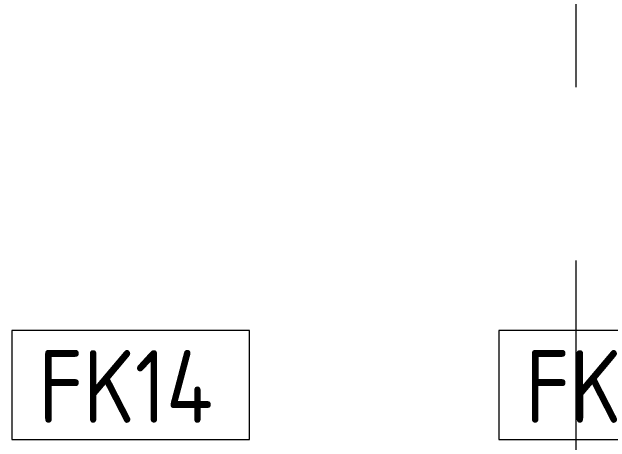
# Model space of a CAD drawing. Header units: millimetres. Extents: x 81731 to 272849, y -8553 to 29000.
# Drawn here: x 119659 to 121303, y 729 to 1912 of the extents above; entities that cross this region are included whole.
import ezdxf

# ---------------------------------------------------------------- set-up
doc = ezdxf.new("R2010")
doc.units = ezdxf.units.MM
doc.linetypes.add('Осевая', pattern=[3175, 635, -476.25, 1587.5, -476.25])
doc.layers.add('A-WALL-IDEN', color=7, linetype='Continuous', lineweight=9)
doc.layers.add('Оси-2', color=7, linetype='Осевая', lineweight=9)
doc.styles.add('GOST Common_1', font='GOST_Common.ttf', dxfattribs={"width": 0.9, "height": 200})

# ---------------------------------------------------------------- blocks, each defined once
blk = doc.blocks.new('М_стена_0001 - Типоразмер_без рамки-25382661-План отделки стен 2 этажа в осях 23-33')
at = {"layer": 'A-WALL-IDEN'}
for p, q in [((3.258, 1.523), (-3.273, 1.523)), ((-3.273, 1.523), (-3.273, -1.477)), ((3.258, -1.477), (3.258, 1.523)), ((-3.273, -1.477), (3.258, -1.477))]:
    blk.add_line(p, q, dxfattribs=at)

msp = doc.modelspace()

# ---------------------------------------------------------------- linework, layer by layer
at = {"layer": 'Оси-2'}
msp.add_line((121210, 593.7), (121210, 19415.1), dxfattribs=at)

# ---------------------------------------------------------------- block references
at = {"layer": 'A-WALL-IDEN', "xscale": 99.99999999999993, "yscale": 99.99999999999993, "zscale": 99.99999999999993}
for p in [(119985.9, 883.8), (121324.2, 883.8)]:
    msp.add_blockref('М_стена_0001 - Типоразмер_без рамки-25382661-План отделки стен 2 этажа в осях 23-33', p, dxfattribs=at)

# ---------------------------------------------------------------- texts
at = {"layer": 'A-WALL-IDEN', "char_height": 200, "width": 627.721, "attachment_point": 1, "style": 'GOST Common_1'}
for insert in [(119731.4, 981.8), (121069.7, 981.8)]:
    msp.add_mtext('FK14', dxfattribs=dict(at, insert=insert))

doc.saveas('drawing.dxf')
